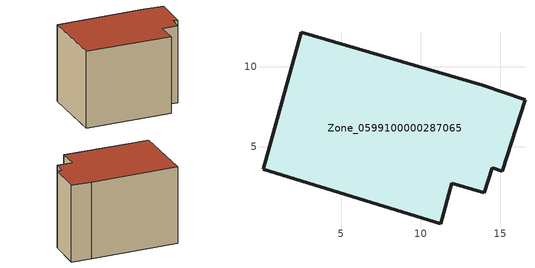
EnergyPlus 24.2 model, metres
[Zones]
Zone_0599100000287065
 floor ground (C_G): 2.49,12.17 13.89,8.86 16.54,7.93 15.1,3.44 14.49,3.66 13.97,2.1 11.93,2.7 11.25,0.15 0.1,3.56 z0
 wall outside (C_F): 11.93,2.7 13.97,2.1 14.49,3.66 15.1,3.44 16.54,7.93 13.89,8.86 2.49,12.17 0.1,3.56 11.25,0.15 11.93,2.7 z0:10.66
 roof outside (C_R): 2.49,12.17 0.1,3.56 11.25,0.15 11.93,2.7 13.97,2.1 14.49,3.66 15.1,3.44 16.54,7.93 13.89,8.86 z10.66
[BUILDING]
Pand.0599100000287065: North Axis=0; Terrain=City; Loads Convergence Tolerance Value=0.04; Temperature Convergence Tolerance Value=0.4; Solar Distribution=FullExterior; Maximum Number of Warmup Days=25; Minimum Number of Warmup Days=1
[Site:Location]
Rotterdam.The.Hague.AP_ZH_NLD Design_Conditions: Latitude=51.96; Longitude=4.45; Time Zone=1; Elevation=-4.5
[SITE:GROUNDTEMPERATURE:BUILDINGSURFACE]
18, 18, 18, 18, 18, 18, 18, 18, 18, 18, 18, 18
[MATERIAL] Thermal Absorptance=0.9; Solar Absorptance=0.7; Visible Absorptance=0.7
Name | Roughness | Thickness | Conductivity | Density | Specific Heat
G.D.1965 | MediumSmooth | 0.15 | 1 | 540 | 1210
F.D.1965 | Rough | 0.3 | 0.857143 | 1920 | 840
R.D.1965 | MediumRough | 0.2 | 0.08 | 1500 | 1000
[CONSTRUCTION]
C_G: G.D.1965
C_F: F.D.1965
C_R: R.D.1965
[ZONE]
Zone_0599100000287065: Type=1; Multiplier=1; Ceiling Height=Autocalculate; Volume=Autocalculate; Floor Area=autocalculate; Part of Total Floor Area=Yes
[ZONEINFILTRATION:DESIGNFLOWRATE]
Infil_Zone_0599100000287065: Zone or ZoneList or Space or SpaceList=Zone_0599100000287065; Schedule=AlwaysOn; Design Flow Rate Calculation Method=Flow/Area; Flow Rate per Floor Area=0.0042; Constant Term Coefficient=1; Temperature Term Coefficient=0; Velocity Term Coefficient=0; Velocity Squared Term Coefficient=0
[HVACTEMPLATE:ZONE:IDEALLOADSAIRSYSTEM]
Zone_0599100000287065: Maximum Heating Supply Air Temperature=50; Minimum Cooling Supply Air Temperature=13; Maximum Heating Supply Air Humidity Ratio=0.0156; Minimum Cooling Supply Air Humidity Ratio=0.0077; Heating Limit=NoLimit; Cooling Limit=NoLimit; Dehumidification Control Type=ConstantSensibleHeatRatio; Cooling Sensible Heat Ratio=0.7; Dehumidification Setpoint=60; Humidification Control Type=None; Humidification Setpoint=30; Outdoor Air Method=None; Outdoor Air Flow Rate per Person=0.00944; Outdoor Air Flow Rate per Zone Floor Area=0; Outdoor Air Flow Rate per Zone=0; Demand Controlled Ventilation Type=None; Outdoor Air Economizer Type=NoEconomizer; Heat Recovery Type=None; Sensible Heat Recovery Effectiveness=0.7; Latent Heat Recovery Effectiveness=0.65
[ZONECONTROL:THERMOSTAT]
ThermostatControl_Zone_0599100000287065: Zone or ZoneList=Zone_0599100000287065; Control Type Schedule=DualSetpointControlType; Control 1=Thermostat_Zone_0599100000287065; Temperature Difference Between Cutout And Setpoint=0
[THERMOSTATSETPOINT:DUALSETPOINT]
Thermostat_Zone_0599100000287065: Heating Setpoint Temperature Schedule=HeatingSetpoint_Zone_0599100000287065; Cooling Setpoint Temperature Schedule=CoolingSetpoint_Zone_0599100000287065
[SCHEDULE:COMPACT]
HeatingSetpoint_Zone_0599100000287065: Through: 12/31, For: AllDays, Until: 24:00, 21
CoolingSetpoint_Zone_0599100000287065: Through: 12/31, For: AllDays, Until: 24:00, 24
DualSetpointControlType: Through: 12/31, For: AllDays, Until: 24:00, 4
AlwaysOn: Through: 12/31, For: AllDays, Until: 24:00, 1
